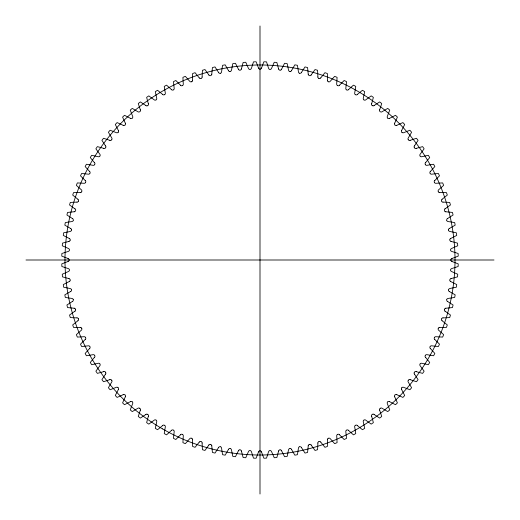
<?xml version="1.0" encoding="UTF-8"?>
<svg xmlns="http://www.w3.org/2000/svg" width="520" height="520" viewBox="0 0 520 520"><rect width="100%" height="100%" fill="white"/><g stroke="black" fill="none" stroke-linecap="round" stroke-linejoin="round"><path stroke-width="0.78" d="M202.105 443.021L202.43 449.709L203.275 449.963L204.964 450.457L208.878 445.022M317.896 76.98L317.57 70.291L316.726 70.038L315.036 69.543L311.123 74.977M211.757 74.204L212.433 67.541L214.149 67.126L215.007 66.924L218.634 72.553M308.243 445.796L307.567 452.459L306.709 452.666L304.993 453.076L301.366 447.447M192.602 439.738L192.582 446.433L194.239 447.025L195.072 447.317L199.264 442.098M327.399 80.262L327.418 73.567L326.593 73.268L324.928 72.683L320.736 77.903M449.891 279.962L449.904 279.812A1.508 1.508 0 0 1 451.048 278.538M70.096 240.162L70.096 240.143A1.508 1.508 0 0 1 68.952 241.462M71.435 230.009L71.396 230.23A1.508 1.508 0 0 1 70.187 231.491L63.622 232.817L63.505 233.688L63.277 235.436L69.258 238.453M448.584 289.868L448.611 289.725A1.508 1.508 0 0 1 449.813 288.509L456.378 287.183L456.495 286.312L456.723 284.564L450.743 281.548M73.261 220.181L73.268 220.155A1.508 1.508 0 0 0 72.573 218.595M241.417 68.945L243.126 62.471L244.004 62.393L245.765 62.264L248.463 68.386A1.508 1.508 0 0 0 249.86 69.394M278.584 451.054L276.874 457.529L275.113 457.672L274.235 457.737L271.538 451.613A1.508 1.508 0 0 0 270.14 450.606M446.751 299.774L446.745 299.793A1.508 1.508 0 0 0 447.428 301.405M444.444 309.368L444.392 309.562A1.508 1.508 0 0 0 445.003 311.155M444.45 309.348L444.47 309.276A1.508 1.508 0 0 1 445.796 308.197M261.489 68.049L263.868 61.789L265.629 61.828L266.513 61.854L268.554 68.231A1.508 1.508 0 0 0 269.841 69.375M258.512 451.951L256.132 458.211L254.371 458.172L253.487 458.146L251.446 451.769A1.508 1.508 0 0 0 250.159 450.625M441.578 319.053L441.545 319.144A1.508 1.508 0 0 0 442.072 320.769M148.382 416.169L146.627 422.63L148.07 423.631L148.798 424.125L154.206 420.173A1.508 1.508 0 0 1 155.916 420.004M371.618 103.831L373.373 97.37L371.93 96.369L371.202 95.875L365.794 99.827A1.508 1.508 0 0 1 364.084 99.996M78.364 201.136L78.455 200.857A1.508 1.508 0 0 0 77.928 199.232M438.256 328.425L438.21 328.543A1.508 1.508 0 0 0 438.64 330.213L443.657 334.646L443.326 335.459L442.65 337.084L435.962 336.713A1.508 1.508 0 0 0 434.434 337.5L434.473 337.571M81.783 191.483L81.796 191.438A1.508 1.508 0 0 0 81.361 189.787L76.343 185.354L76.674 184.542L77.35 182.917L84.038 183.287A1.508 1.508 0 0 0 85.566 182.5L85.54 182.41M140.361 410.111L138.268 416.475L139.666 417.547L140.361 418.08L145.97 414.414M379.639 109.889L381.732 103.526L381.037 102.986L379.639 101.92L374.029 105.586M281.548 69.258L284.564 63.277L286.312 63.505L287.183 63.622L288.555 70.18A1.508 1.508 0 0 0 289.712 71.448L290.017 71.435M238.453 450.743L235.436 456.723L233.688 456.495L232.817 456.378L231.446 449.82A1.508 1.508 0 0 0 230.289 448.552L230.133 448.584M291.499 70.642L294.827 64.831L296.562 65.15L297.427 65.312L298.454 71.936A1.508 1.508 0 0 0 299.539 73.261M228.501 449.358L225.173 455.169L224.302 455.013L222.573 454.688L221.546 448.065A1.508 1.508 0 0 0 220.461 446.738M125.327 396.786L122.577 402.896L123.851 404.105L124.495 404.709L130.448 401.648M394.674 123.214L397.423 117.104L396.786 116.499L395.506 115.291L389.551 118.352M301.366 72.553L304.993 66.924L305.851 67.126L307.567 67.541L308.243 74.204M218.634 447.447L215.007 453.076L213.291 452.666L212.433 452.459L211.757 445.796M118.352 389.551L115.291 395.506L116.499 396.786L117.104 397.423L123.214 394.674M401.648 130.448L404.709 124.495L403.5 123.214L402.896 122.577L396.786 125.327M105.586 374.029L101.92 379.639L102.986 381.037L103.526 381.732L109.889 379.639M414.414 145.97L418.08 140.361L417.014 138.964L416.475 138.268L410.111 140.361M111.69 139.744L111.709 139.724A1.508 1.508 0 0 0 111.8 138.015L108.394 132.256L108.966 131.579L110.11 130.247L116.356 132.665A1.508 1.508 0 0 0 118.047 132.392L118.203 132.126M111.566 139.899L111.52 139.952A1.508 1.508 0 0 1 109.87 140.4M408.415 380.12L408.479 380.049A1.508 1.508 0 0 1 410.131 379.6M408.337 380.218L408.31 380.257A1.508 1.508 0 0 0 408.2 381.986L411.606 387.745L411.034 388.421L409.89 389.753L403.644 387.335A1.508 1.508 0 0 0 401.954 387.608L401.81 387.855M339.437 85.248L344.156 80.496L344.949 80.873L346.541 81.633L345.813 88.29A1.508 1.508 0 0 0 346.522 89.856M180.564 434.753L175.844 439.504L175.052 439.127L173.459 438.366L174.187 431.71A1.508 1.508 0 0 0 173.478 430.144M94.51 357.266L90.278 362.459L90.734 363.207L91.656 364.709L98.202 363.291A1.508 1.508 0 0 1 99.834 363.831M425.49 162.734L429.722 157.541L428.805 156.039L428.344 155.292L421.798 156.709A1.508 1.508 0 0 1 420.166 156.169M348.472 89.648L353.431 85.15L354.985 85.982L355.758 86.411L354.685 93.022A1.508 1.508 0 0 0 355.31 94.62M171.529 430.352L166.569 434.85L165.016 434.018L164.242 433.589L165.315 426.978A1.508 1.508 0 0 0 164.691 425.38M89.648 348.472L85.15 353.431L85.982 354.985L86.411 355.758L93.022 354.685A1.508 1.508 0 0 1 94.62 355.31M430.352 171.529L434.85 166.569L434.434 165.789L433.589 164.242L426.978 165.315A1.508 1.508 0 0 1 425.38 164.691M357.266 94.51L362.459 90.278L363.207 90.734L364.709 91.656L363.291 98.202A1.508 1.508 0 0 0 363.831 99.834M162.734 425.49L157.541 429.722L156.793 429.267L155.292 428.344L156.709 421.798A1.508 1.508 0 0 0 156.169 420.166M85.248 339.437L80.496 344.156L80.873 344.949L81.633 346.541L88.29 345.813A1.508 1.508 0 0 1 89.856 346.522M434.753 180.564L439.504 175.844L439.127 175.052L438.366 173.459L431.71 174.187A1.508 1.508 0 0 1 430.144 173.478M380.12 408.415L380.049 408.479A1.508 1.508 0 0 0 379.6 410.131M380.218 408.337L380.276 408.291A1.508 1.508 0 0 1 381.986 408.2L387.745 411.606L388.421 411.034L389.753 409.89L387.335 403.644A1.508 1.508 0 0 1 387.608 401.954M77.903 320.736L72.683 324.928L73.268 326.593L73.567 327.418L80.262 327.399M442.098 199.264L447.317 195.072L447.025 194.239L446.433 192.582L439.738 192.602M74.977 311.123L69.543 315.036L70.038 316.726L70.291 317.57L76.98 317.896M445.022 208.878L450.457 204.964L450.209 204.119L449.709 202.43L443.021 202.105M72.553 301.366L66.924 304.993L67.126 305.851L67.541 307.567L74.204 308.243M447.447 218.634L453.076 215.007L452.666 213.291L452.459 212.433L445.796 211.757M164.405 94.718L164.424 94.705A1.508 1.508 0 0 1 162.702 94.542M70.642 291.499L64.831 294.827L64.987 295.698L65.312 297.427L71.936 298.454A1.508 1.508 0 0 1 73.261 299.539M449.358 228.501L455.169 225.173L454.851 223.438L454.688 222.573L448.065 221.546A1.508 1.508 0 0 1 446.738 220.461M69.258 281.548L63.277 284.564L63.505 286.312L63.622 287.183L70.18 288.555A1.508 1.508 0 0 1 71.448 289.712L71.396 289.75M450.743 238.453L456.723 235.436L456.495 233.688L456.378 232.817L449.82 231.446A1.508 1.508 0 0 1 448.552 230.289L448.565 230.009M191.711 81.692L191.458 81.79A1.508 1.508 0 0 1 189.787 81.361L185.354 76.343L184.542 76.674L182.917 77.35L183.287 84.038A1.508 1.508 0 0 1 182.5 85.566M328.471 438.237L328.562 438.204A1.508 1.508 0 0 1 330.213 438.64L334.646 443.657L335.459 443.326L337.084 442.65L336.713 435.962A1.508 1.508 0 0 1 337.5 434.434M200.928 78.429L200.857 78.455A1.508 1.508 0 0 1 199.232 77.928M319.053 441.578L319.144 441.545A1.508 1.508 0 0 1 320.769 442.072M416.169 148.382L422.63 146.627L423.131 147.349L424.125 148.798L420.173 154.206A1.508 1.508 0 0 0 420.004 155.916M103.831 371.618L97.37 373.373L96.87 372.651L95.875 371.202L99.827 365.794A1.508 1.508 0 0 0 99.996 364.084M68.049 261.489L61.789 263.868L61.809 264.752L61.854 266.513L68.231 268.554A1.508 1.508 0 0 1 69.375 269.841M451.951 258.512L458.211 256.132L458.192 255.249L458.146 253.487L451.769 251.446A1.508 1.508 0 0 1 450.625 250.159M208.845 74.997A1.508 1.508 0 0 0 210.451 75.666L210.724 75.53A1.508 1.508 0 0 0 211.803 74.204M309.348 444.45L309.276 444.47A1.508 1.508 0 0 0 308.197 445.796M309.419 444.431L309.562 444.392A1.508 1.508 0 0 1 311.155 445.003M299.774 446.751L299.845 446.732A1.508 1.508 0 0 1 301.405 447.428M220.181 73.261L220.207 73.255A1.508 1.508 0 0 1 218.595 72.573M68.945 241.417L62.471 243.126L62.329 244.888L62.264 245.765L68.386 248.463A1.508 1.508 0 0 1 69.394 249.86M451.054 278.584L457.529 276.874L457.672 275.113L457.737 274.235L451.613 271.538A1.508 1.508 0 0 1 450.606 270.14M230.009 71.435L230.275 71.389A1.508 1.508 0 0 0 231.491 70.187L232.817 63.622L233.688 63.505L235.436 63.277L238.453 69.258M289.919 448.578L289.77 448.604A1.508 1.508 0 0 0 288.509 449.813L287.183 456.378L286.312 456.495L284.564 456.723L281.548 450.743M240.162 70.096L240.188 70.096A1.508 1.508 0 0 0 241.462 68.952M280.007 449.885L279.858 449.904A1.508 1.508 0 0 0 278.538 451.048M74.204 211.757L67.541 212.433L67.126 214.149L66.924 215.007L72.553 218.634M445.796 308.243L452.459 307.567L452.666 306.709L453.076 304.993L447.447 301.366M26 260L494 260M76.98 202.105L70.291 202.43L70.038 203.275L69.543 204.964L74.977 208.878M443.021 317.896L449.709 317.57L449.963 316.726L450.457 315.036L445.022 311.123M80.262 192.602L73.567 192.582L73.268 193.408L72.683 195.072L77.903 199.264M439.738 327.399L446.433 327.418L447.025 325.761L447.317 324.928L442.098 320.736M279.981 70.109L279.858 70.096A1.508 1.508 0 0 1 278.538 68.952M240.039 449.891L240.188 449.904A1.508 1.508 0 0 1 241.462 451.048M299.605 73.216L299.845 73.268A1.508 1.508 0 0 0 301.405 72.573M451.054 241.417L457.529 243.126L457.606 244.004L457.737 245.765L451.613 248.463A1.508 1.508 0 0 0 450.606 249.86M68.945 278.584L62.471 276.874L62.393 275.997L62.264 274.235L68.386 271.538A1.508 1.508 0 0 0 69.394 270.14M220.227 446.751L220.207 446.745A1.508 1.508 0 0 0 218.595 447.428M210.633 444.444L210.438 444.392A1.508 1.508 0 0 0 208.845 445.003M210.652 444.45L210.724 444.47A1.508 1.508 0 0 1 211.803 445.796M200.883 441.551L200.857 441.545A1.508 1.508 0 0 0 199.232 442.072M318.864 78.364L319.144 78.455A1.508 1.508 0 0 0 320.769 77.928M451.951 261.489L458.211 263.868L458.172 265.629L458.146 266.513L451.769 268.554A1.508 1.508 0 0 0 450.625 269.841M68.049 258.512L61.789 256.132L61.828 254.371L61.854 253.487L68.231 251.446A1.508 1.508 0 0 0 69.375 250.159M103.831 148.382L97.37 146.627L96.369 148.07L95.875 148.798L99.827 154.206A1.508 1.508 0 0 1 99.996 155.916M416.169 371.618L422.63 373.373L423.631 371.93L424.125 371.202L420.173 365.794A1.508 1.508 0 0 1 420.004 364.084M337.616 85.553L337.551 85.52A1.508 1.508 0 0 1 336.668 84.032L337.084 77.35L336.271 77.012L334.646 76.343L330.181 81.335A1.508 1.508 0 0 1 328.543 81.855L328.497 81.77M109.889 140.361L103.526 138.268L102.986 138.964L101.92 140.361L105.586 145.97M410.111 379.639L416.475 381.732L417.014 381.037L418.08 379.639L414.414 374.029M191.529 438.237L191.458 438.21A1.508 1.508 0 0 0 189.787 438.64L185.354 443.657L184.542 443.326L182.917 442.65L183.287 435.962A1.508 1.508 0 0 0 182.5 434.434L182.475 434.493M449.358 291.499L455.169 294.827L455.013 295.698L454.688 297.427L448.065 298.454A1.508 1.508 0 0 0 446.738 299.539M70.642 228.501L64.831 225.173L64.987 224.302L65.312 222.573L71.936 221.546A1.508 1.508 0 0 0 73.261 220.461M123.214 125.327L117.104 122.577L116.499 123.214L115.291 124.495L118.352 130.448M396.786 394.674L402.896 397.423L404.105 396.149L404.709 395.506L401.648 389.551M130.448 118.352L124.495 115.291L123.214 116.499L122.577 117.104L125.327 123.214M389.551 401.648L395.506 404.709L396.786 403.5L397.423 402.896L394.674 396.786M372.326 105.599L372.307 105.586A1.508 1.508 0 0 0 374.062 105.619M147.648 414.388L147.693 414.414A1.508 1.508 0 0 0 145.938 414.382M145.97 105.586L140.361 101.92L138.964 102.986L138.268 103.526L140.361 109.889M374.029 414.414L379.639 418.08L381.037 417.014L381.732 416.475L379.639 410.111M139.724 408.291L139.744 408.31A1.508 1.508 0 0 0 138.015 408.2L132.256 411.606L131.579 411.034L130.247 409.89L132.665 403.644A1.508 1.508 0 0 0 132.392 401.954L132.256 401.908M379.6 109.87A1.508 1.508 0 0 0 380.01 111.566L380.276 111.709A1.508 1.508 0 0 0 381.986 111.8L387.745 108.394L388.421 108.966L389.753 110.11L387.335 116.356A1.508 1.508 0 0 0 387.608 118.047L387.725 118.073M139.841 408.388L139.952 408.479A1.508 1.508 0 0 1 140.4 410.131M434.753 339.437L439.504 344.156L438.75 345.748L438.366 346.541L431.71 345.813A1.508 1.508 0 0 0 430.144 346.522M85.248 180.564L80.496 175.844L81.25 174.252L81.633 173.459L88.29 174.187A1.508 1.508 0 0 0 89.856 173.478M162.734 94.51L157.541 90.278L156.039 91.195L155.292 91.656L156.709 98.202A1.508 1.508 0 0 1 156.169 99.834M357.266 425.49L362.459 429.722L363.961 428.805L364.709 428.344L363.291 421.798A1.508 1.508 0 0 1 363.831 420.166M430.352 348.472L434.85 353.431L434.018 354.985L433.589 355.758L426.978 354.685A1.508 1.508 0 0 0 425.38 355.31M89.648 171.529L85.15 166.569L85.566 165.789L86.411 164.242L93.022 165.315A1.508 1.508 0 0 0 94.62 164.691M171.529 89.648L166.569 85.15L165.016 85.982L164.242 86.411L165.315 93.022A1.508 1.508 0 0 1 164.691 94.62M348.472 430.352L353.431 434.85L354.211 434.434L355.758 433.589L354.685 426.978A1.508 1.508 0 0 1 355.31 425.38M401.993 132.347L401.979 132.327A1.508 1.508 0 0 0 403.663 132.704L409.89 130.247L410.462 130.91L411.606 132.256L408.239 138.041A1.508 1.508 0 0 0 408.246 139.756L408.31 139.744M118.008 387.654L118.02 387.673A1.508 1.508 0 0 0 116.337 387.296L110.11 389.753L109.538 389.09L108.394 387.745L111.761 381.959A1.508 1.508 0 0 0 111.755 380.244L111.709 380.276M425.49 357.266L429.722 362.459L429.267 363.207L428.344 364.709L421.798 363.291A1.508 1.508 0 0 0 420.166 363.831M94.51 162.734L90.278 157.541L90.734 156.793L91.656 155.292L98.202 156.709A1.508 1.508 0 0 0 99.834 156.169M180.564 85.248L175.844 80.496L175.052 80.873L173.459 81.633L174.187 88.29A1.508 1.508 0 0 1 173.478 89.856M339.437 434.753L344.156 439.504L345.748 438.75L346.541 438.366L345.813 431.71A1.508 1.508 0 0 1 346.522 430.144M408.356 139.802L408.479 139.952A1.508 1.508 0 0 0 410.131 140.4M111.663 380.218L111.52 380.049A1.508 1.508 0 0 0 109.87 379.6M414.382 145.938A1.508 1.508 0 0 0 414.336 147.68L414.44 147.732M105.612 372.353L105.586 372.307A1.508 1.508 0 0 1 105.619 374.062M199.264 77.903L195.072 72.683L193.408 73.268L192.582 73.567L192.602 80.262M320.736 442.098L324.928 447.317L325.761 447.025L327.418 446.433L327.399 439.738M208.878 74.977L204.964 69.543L204.119 69.791L202.43 70.291L202.105 76.98M311.123 445.022L315.036 450.457L315.881 450.209L317.57 449.709L317.896 443.021M425.282 164.405L425.295 164.424A1.508 1.508 0 0 1 425.457 162.702M228.501 70.642L225.173 64.831L223.438 65.15L222.573 65.312L221.546 71.936A1.508 1.508 0 0 1 220.461 73.261M291.499 449.358L294.827 455.169L295.698 455.013L297.427 454.688L298.454 448.065A1.508 1.508 0 0 1 299.539 446.738M81.692 328.289L81.796 328.562A1.508 1.508 0 0 1 81.361 330.213L76.343 334.646L76.674 335.459L77.35 337.084L84.038 336.713A1.508 1.508 0 0 1 85.566 337.5M438.237 191.529L438.21 191.458A1.508 1.508 0 0 1 438.64 189.787L443.657 185.354L443.326 184.542L442.65 182.917L435.962 183.287A1.508 1.508 0 0 1 434.434 182.5M78.364 318.864L78.455 319.144A1.508 1.508 0 0 1 77.928 320.769M371.618 416.169L373.373 422.63L372.651 423.131L371.202 424.125L365.794 420.173A1.508 1.508 0 0 0 364.084 420.004M148.382 103.831L146.627 97.37L147.349 96.87L148.798 95.875L154.206 99.827A1.508 1.508 0 0 0 155.916 99.996M258.512 68.049L256.132 61.789L255.249 61.809L253.487 61.854L251.446 68.231A1.508 1.508 0 0 1 250.159 69.375M261.489 451.951L263.868 458.211L264.752 458.192L266.513 458.146L268.554 451.769A1.508 1.508 0 0 1 269.841 450.625M441.551 200.883L441.545 200.857A1.508 1.508 0 0 1 442.072 199.232M75.576 309.439L75.53 309.276A1.508 1.508 0 0 0 74.204 308.197M75.556 309.368L75.608 309.562A1.508 1.508 0 0 1 74.997 311.155M73.203 299.553L73.268 299.845A1.508 1.508 0 0 1 72.573 301.405M446.751 220.227L446.745 220.207A1.508 1.508 0 0 1 447.428 218.595M278.584 68.945L276.874 62.471L275.113 62.329L274.235 62.264L271.538 68.386A1.508 1.508 0 0 1 270.14 69.394M241.417 451.054L243.126 457.529L244.888 457.672L245.765 457.737L248.463 451.613A1.508 1.508 0 0 1 249.86 450.606M449.885 239.993L449.904 240.188A1.508 1.508 0 0 0 451.048 241.462M70.109 279.981L70.096 279.858A1.508 1.508 0 0 0 68.952 278.538M260 26L260 494M451.938 261.534A1.508 1.508 0 0 1 450.879 260.15M450.879 259.851A1.508 1.508 0 0 1 451.938 258.466M449.82 239.895A1.508 1.508 0 0 1 450.729 238.414M448.507 229.989A1.508 1.508 0 0 1 449.339 228.462M445.796 211.803A1.508 1.508 0 0 1 444.412 210.743L444.392 210.438A1.508 1.508 0 0 1 445.003 208.845M443.021 202.144A1.508 1.508 0 0 1 441.584 201.156M439.738 192.647A1.508 1.508 0 0 1 438.256 191.737M434.317 182.228A1.508 1.508 0 0 1 434.72 180.531M430.007 173.212A1.508 1.508 0 0 1 430.326 171.496M416.182 148.421A1.508 1.508 0 0 1 414.512 147.927M401.752 132.165A1.508 1.508 0 0 1 401.615 130.429M396.806 125.366A1.508 1.508 0 0 1 395.076 125.132M394.869 124.924A1.508 1.508 0 0 1 394.635 123.195M389.571 118.385A1.508 1.508 0 0 1 387.835 118.248M372.073 105.489A1.508 1.508 0 0 1 371.579 103.818M357.299 94.542A1.508 1.508 0 0 1 355.57 94.77M348.504 89.674A1.508 1.508 0 0 1 346.788 89.992M339.469 85.28A1.508 1.508 0 0 1 337.772 85.683M328.263 81.744A1.508 1.508 0 0 1 327.353 80.262M318.844 78.416A1.508 1.508 0 0 1 317.856 76.98M311.155 74.997A1.508 1.508 0 0 1 309.55 75.666L309.276 75.53A1.508 1.508 0 0 1 308.197 74.204M291.538 70.662A1.508 1.508 0 0 1 290.011 71.493M281.587 69.27A1.508 1.508 0 0 1 280.105 70.18M261.534 68.061A1.508 1.508 0 0 1 260.15 69.121M259.851 69.121A1.508 1.508 0 0 1 258.466 68.061M239.895 70.18A1.508 1.508 0 0 1 238.414 69.27M229.989 71.493A1.508 1.508 0 0 1 228.462 70.662M202.144 76.98A1.508 1.508 0 0 1 201.156 78.416M192.647 80.262A1.508 1.508 0 0 1 191.737 81.744M182.228 85.683A1.508 1.508 0 0 1 180.531 85.28M173.212 89.992A1.508 1.508 0 0 1 171.496 89.674M148.421 103.818A1.508 1.508 0 0 1 147.927 105.489M147.68 105.664A1.508 1.508 0 0 1 145.938 105.619M140.4 109.87A1.508 1.508 0 0 1 139.99 111.566L139.744 111.69A1.508 1.508 0 0 1 138.015 111.8L132.256 108.394L131.579 108.966L130.247 110.11L132.665 116.356A1.508 1.508 0 0 1 132.392 118.047M132.165 118.248A1.508 1.508 0 0 1 130.429 118.385M125.366 123.195A1.508 1.508 0 0 1 125.132 124.924M124.924 125.132A1.508 1.508 0 0 1 123.195 125.366M118.385 130.429A1.508 1.508 0 0 1 118.248 132.165M105.619 145.938A1.508 1.508 0 0 1 105.664 147.68M105.489 147.927A1.508 1.508 0 0 1 103.818 148.421M94.542 162.702A1.508 1.508 0 0 1 94.77 164.43M89.674 171.496A1.508 1.508 0 0 1 89.992 173.212M85.28 180.531A1.508 1.508 0 0 1 85.683 182.228M81.744 191.737A1.508 1.508 0 0 1 80.262 192.647M78.416 201.156A1.508 1.508 0 0 1 76.98 202.144M74.997 208.845A1.508 1.508 0 0 1 75.666 210.451L75.53 210.724A1.508 1.508 0 0 1 74.204 211.803M70.662 228.462A1.508 1.508 0 0 1 71.493 229.989M69.27 238.414A1.508 1.508 0 0 1 70.18 239.895M68.061 258.466A1.508 1.508 0 0 1 69.121 259.851M69.121 260.15A1.508 1.508 0 0 1 68.061 261.534M70.18 280.105A1.508 1.508 0 0 1 69.27 281.587M71.493 290.011A1.508 1.508 0 0 1 70.662 291.538M76.98 317.856A1.508 1.508 0 0 1 78.416 318.844M80.262 327.353A1.508 1.508 0 0 1 81.744 328.263M85.683 337.772A1.508 1.508 0 0 1 85.28 339.469M89.992 346.788A1.508 1.508 0 0 1 89.674 348.504M94.77 355.57A1.508 1.508 0 0 1 94.542 357.299M103.818 371.579A1.508 1.508 0 0 1 105.489 372.073M118.248 387.835A1.508 1.508 0 0 1 118.385 389.571M123.195 394.635A1.508 1.508 0 0 1 124.924 394.869M125.132 395.076A1.508 1.508 0 0 1 125.366 396.806M130.429 401.615A1.508 1.508 0 0 1 132.165 401.752M147.927 414.512A1.508 1.508 0 0 1 148.421 416.182M162.702 425.457A1.508 1.508 0 0 1 164.43 425.23M171.496 430.326A1.508 1.508 0 0 1 173.212 430.007M180.531 434.72A1.508 1.508 0 0 1 182.228 434.317M191.737 438.256A1.508 1.508 0 0 1 192.647 439.738M201.156 441.584A1.508 1.508 0 0 1 202.144 443.021M228.462 449.339A1.508 1.508 0 0 1 229.989 448.507M238.414 450.729A1.508 1.508 0 0 1 239.895 449.82M258.466 451.938A1.508 1.508 0 0 1 259.851 450.879M260.15 450.879A1.508 1.508 0 0 1 261.534 451.938M280.105 449.82A1.508 1.508 0 0 1 281.587 450.729M290.011 448.507A1.508 1.508 0 0 1 291.538 449.339M317.856 443.021A1.508 1.508 0 0 1 318.844 441.584M327.353 439.738A1.508 1.508 0 0 1 328.263 438.256M337.772 434.317A1.508 1.508 0 0 1 339.469 434.72M346.788 430.007A1.508 1.508 0 0 1 348.504 430.326M355.57 425.23A1.508 1.508 0 0 1 357.299 425.457M371.579 416.182A1.508 1.508 0 0 1 372.073 414.512M372.32 414.336A1.508 1.508 0 0 1 374.062 414.382M387.835 401.752A1.508 1.508 0 0 1 389.571 401.615M394.635 396.806A1.508 1.508 0 0 1 394.869 395.076M395.076 394.869A1.508 1.508 0 0 1 396.806 394.635M401.615 389.571A1.508 1.508 0 0 1 401.752 387.835M414.382 374.062A1.508 1.508 0 0 1 414.336 372.32M414.512 372.073A1.508 1.508 0 0 1 416.182 371.579M425.457 357.299A1.508 1.508 0 0 1 425.23 355.57M430.326 348.504A1.508 1.508 0 0 1 430.007 346.788M434.72 339.469A1.508 1.508 0 0 1 434.317 337.772M438.256 328.263A1.508 1.508 0 0 1 439.738 327.353M441.584 318.844A1.508 1.508 0 0 1 443.021 317.856M449.339 291.538A1.508 1.508 0 0 1 448.507 290.011M450.729 281.587A1.508 1.508 0 0 1 449.82 280.105M162.5 428.876A195 195 0 0 0 455 260A195 195 0 0 0 162.5 91.124A195 195 0 0 0 162.5 428.876"/></g></svg>
